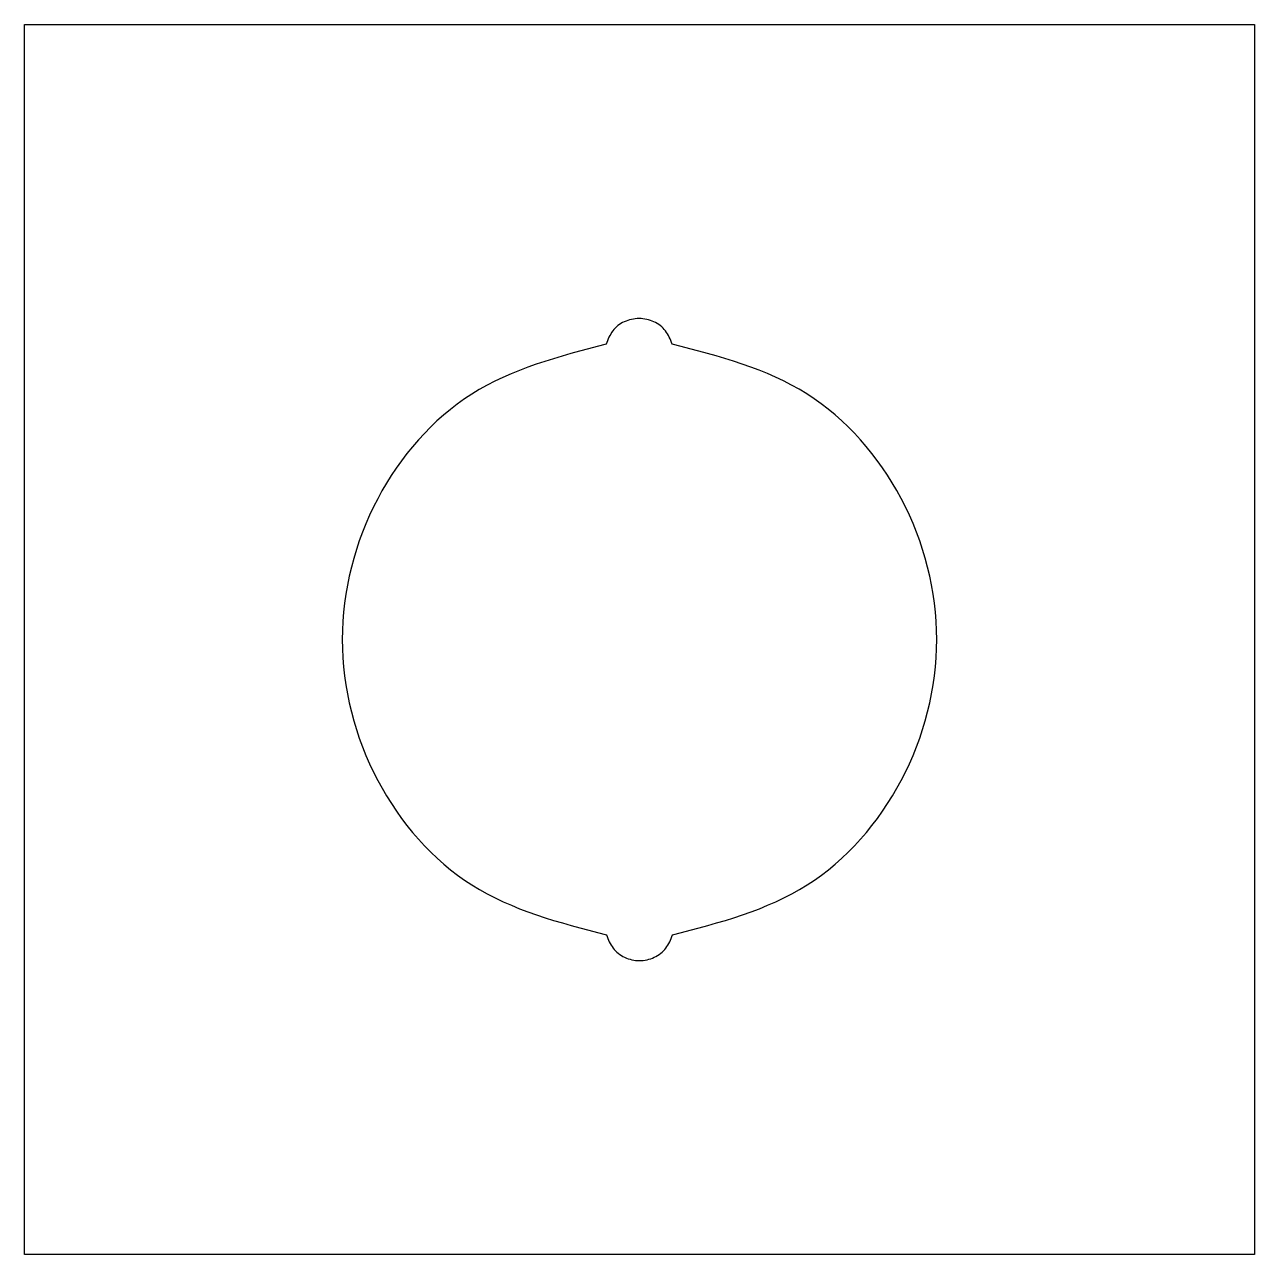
# Model space of a CAD drawing. Extents: x 28 to 208, y 105 to 285.
import ezdxf

# ---------------------------------------------------------------- set-up
doc = ezdxf.new("R2010")
doc.units = 0
doc.layers.add('Layer', color=7, linetype='CONTINUOUS')
doc.layers.add('Layer_1', color=7, linetype='CONTINUOUS')

msp = doc.modelspace()

# ---------------------------------------------------------------- linework, layer by layer
at = {"layer": 'Layer', "color": 7}
msp.add_line((117.596164, 241.625934), (117.596164, 241.625934), dxfattribs=at)
for points, knots in [([(117.596164, 241.625934), (116.850611, 241.526382), (115.384174, 241.33057), (113.564434, 239.888153), (113.025177, 238.532299), (112.754291, 237.851212)], [0, 0, 0, 0, 2.228179, 4.382632, 6.557259, 6.557259, 6.557259, 6.557259]), ([(122.438039, 237.860031), (122.166061, 238.539539), (121.624489, 239.892602), (119.805602, 241.330972), (118.340777, 241.526527), (117.596164, 241.625934)], [0, 0, 0, 0, 2.171595, 4.324167, 6.54967, 6.54967, 6.54967, 6.54967]), ([(112.754291, 237.851212), (105.853157, 236.049499), (92.182755, 232.4805), (77.704962, 215.7482), (72.344918, 194.621378), (77.710814, 173.488664), (92.210835, 156.748031), (105.897589, 153.190298), (112.807208, 151.394212)], [0, 0, 0, 0, 20.978295, 41.555739, 62.804256, 84.06994, 104.664766, 125.662196, 125.662196, 125.662196, 125.662196]), ([(122.499775, 151.394212), (129.409117, 153.190717), (143.095485, 156.749322), (157.595527, 173.48916), (162.965398, 194.632819), (157.589357, 215.782926), (143.061287, 232.527473), (129.357106, 236.070966), (122.438039, 237.860031)], [0, 0, 0, 0, 20.997099, 41.592095, 62.857081, 84.139545, 104.751158, 125.769688, 125.769688, 125.769688, 125.769688]), ([(112.807208, 151.394212), (113.077998, 150.710031), (113.616987, 149.348212), (115.438279, 147.965521), (117.649925, 147.456644), (119.862104, 147.966078), (121.687481, 149.347071), (122.228241, 150.709893), (122.499775, 151.394212)], [0, 0, 0, 0, 2.172601, 4.324423, 6.552092, 8.781991, 10.937151, 13.110784, 13.110784, 13.110784, 13.110784])]:
    msp.add_open_spline(points, degree=3, knots=knots, dxfattribs=at)
at = {"layer": 'Layer_1', "color": 7}
for p, q in [((27.653491, 284.627115), (207.653495, 284.627115)), ((27.653491, 104.627111), (27.653491, 284.627115)), ((207.653495, 284.627115), (207.653495, 104.627111)), ((207.653495, 104.627111), (27.653491, 104.627111))]:
    msp.add_line(p, q, dxfattribs=at)

doc.saveas('drawing.dxf')
